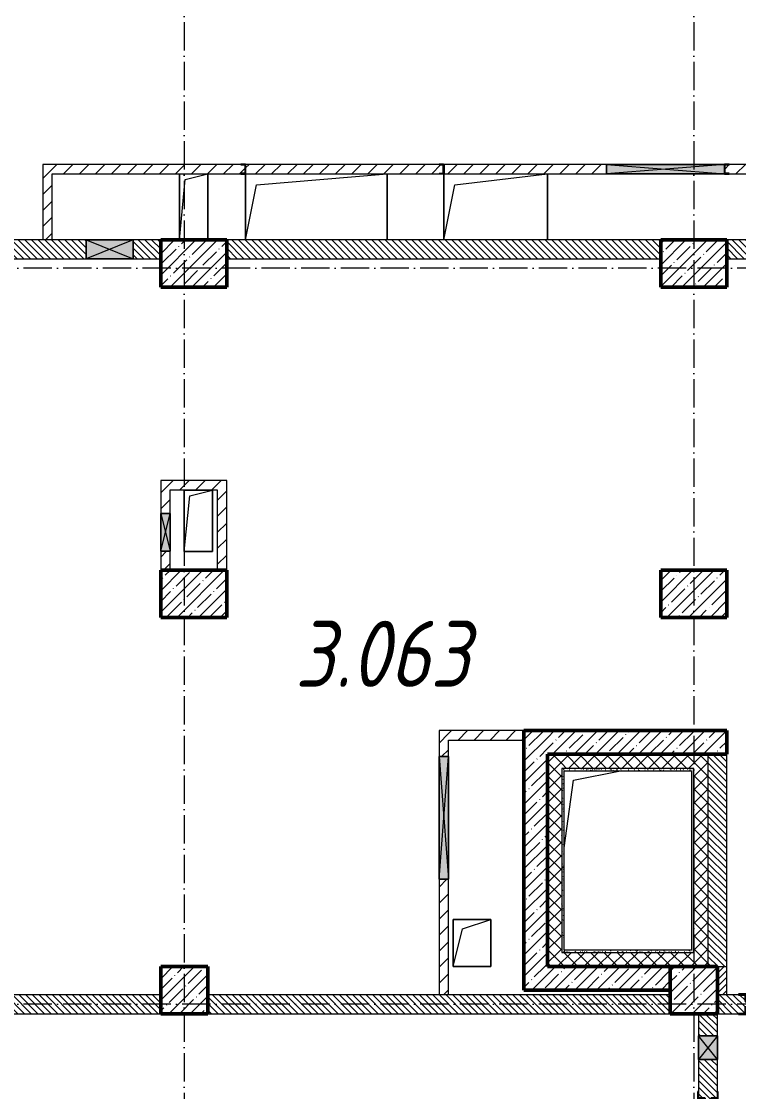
# Model space of a CAD drawing. Header units: millimetres. Extents: x -12989 to 629078, y -109036 to 555275.
# Drawn here: x 599534 to 607135, y -36160 to -24820 of the extents above; entities that cross this region are included whole.
import ezdxf

# ---------------------------------------------------------------- set-up
doc = ezdxf.new("R2010")
doc.units = ezdxf.units.MM
doc.linetypes.add('50_200_ШТРИХ_1Т_ш5_п1_п1_', pattern=[700, 500, -100, 0, -100])
for name, color, linetype, lineweight in [('A-DETL-GENF-OTLN', 7, 'Continuous', 9), ('A-FLOR-____-OTLN', 7, 'Continuous', 9), ('A-GENM-____-MCUT', 7, 'Continuous', 25), ('A-GENM-____-OTLN', 7, 'Continuous', 9), ('A-GENM-____-OTLN-1', 7, 'Continuous', 25), ('A-GLAZ-____-OTLN', 7, 'Continuous', 9), ('A-WALL-____-MCUT', 7, 'Continuous', 13), ('A-WALL-____-MCUT-1', 7, 'Continuous', 9), ('A-WALL-____-MCUT-2', 7, 'Continuous', 50), ('A-WALL-____-PATT-1', 7, 'Continuous', 9), ('A-WALL-FNSH-MCUT-1', 7, 'Continuous', 9), ('S-COLS-____-MCUT', 7, 'Continuous', 50), ('S-COLS-____-OTLN', 7, 'Continuous', 9), ('S-GRID-____-OTLN-1', 7, '50_200_ШТРИХ_1Т_ш5_п1_п1_', 9), ('Марки помещений', 7, 'Continuous', 9)]:
    doc.layers.add(name, color=color, linetype=linetype, lineweight=lineweight)
doc.layers.add('A-WALL-____-PATT-2', color=7, linetype='Continuous', lineweight=9, true_color=0x787878)
doc.styles.add('ISOCPEUR_I_2', font='isocpeui.ttf', dxfattribs={"width": 0.85, "height": 2.3})
pattern_1 = [(135, (523510.01, -90515.614), (-35.35534, -35.35534), [])]
pattern_2 = [(45, (523510.01, -90515.61), (-84.85281, 84.85281), [])]
pattern_3 = [(45, (523510, -90515.61), (-114.04925, 114.04925), []), (45, (523624.06, -90515.61), (-114.04925, 114.04925), [201.612, -40.322, 3.353, -36.97])]
pattern_4 = [(0, (523510.008, -90515.614), (81.28, 20.32), [3.353, -57.607, 3.353, -57.607, -325.12]), (0, (523510.008, -90515.614), (81.28, 20.32), [-121.92, 3.353, -118.567, 3.353, -57.607, -142.24]), (0, (523510.008, -90515.614), (81.28, 20.32), [-304.8, 3.353, -37.287, 3.353, -98.247]), (120, (523540.488, -90505.454), (-58.2376362, 60.230545), [3.353, -57.607, 3.353, -57.607, -325.12]), (120, (523540.488, -90505.454), (-58.2376362, 60.230545), [-121.92, 3.353, -118.567, 3.353, -57.607, -142.24]), (120, (523540.488, -90505.454), (-58.2376362, 60.230545), [-304.8, 3.353, -37.287, 3.353, -98.247]), (240, (523550.648, -90464.814), (-23.0423638, -80.550545), [3.353, -57.607, 3.353, -57.607, -325.12]), (240, (523550.648, -90464.814), (-23.0423638, -80.550545), [-121.92, 3.353, -118.567, 3.353, -57.607, -142.24]), (240, (523550.648, -90464.814), (-23.0423638, -80.550545), [-304.8, 3.353, -37.287, 3.353, -98.247])]
pattern_5 = [(45, (523510.01, -90515.61), (-70.71068, 70.71068), []), (135, (523510.01, -90515.61), (-70.71068, -70.71068), [])]

# ---------------------------------------------------------------- blocks, each defined once
blk = doc.blocks.new('BSC_Колонна _Прямоугольная - 500х500-V38-АР1_План отверстий 3 этажа в осях 1-64_Ю-ЯЯ')
at = {"layer": 'S-COLS-____-OTLN'}
h = blk.add_hatch(dxfattribs=at)
h.set_pattern_fill('FP_46', color=256, style=0, pattern_type=2)
h.set_pattern_definition([(45, (-83150, -55431.04), (-114.04925, 114.04925), []), (45, (-83035.95, -55431.04), (-114.04925, 114.04925), [201.613, -40.323, 3.353, -36.97])])
h.paths.add_polyline_path([(-250, -250), (250, -250), (250, 250), (-250, 250)], flags=0)
at = {"layer": 'S-COLS-____-MCUT'}
for p, q in [((250, 250), (-250, 250)), ((-250, 250), (-250, -250)), ((250, -250), (250, 250)), ((-250, -250), (250, -250))]:
    blk.add_line(p, q, dxfattribs=at)
blk = doc.blocks.new('BSC_Колонна _Прямоугольная - 500х500-V42-АР1_План отверстий 3 этажа в осях 1-64_Ю-ЯЯ')
at = {"layer": 'S-COLS-____-OTLN'}
h = blk.add_hatch(dxfattribs=at)
h.set_pattern_fill('FP_50', color=256, style=0, pattern_type=2)
h.set_pattern_definition([(45, (-77750, -55431.04), (-114.04925, 114.04925), []), (45, (-77635.95, -55431.04), (-114.04925, 114.04925), [201.613, -40.323, 3.353, -36.97])])
h.paths.add_polyline_path([(-250, -250), (250, -250), (250, 250), (-250, 250)], flags=0)
at = {"layer": 'S-COLS-____-MCUT'}
for p, q in [((250, 250), (-250, 250)), ((-250, 250), (-250, -250)), ((250, -250), (250, 250)), ((-250, -250), (250, -250))]:
    blk.add_line(p, q, dxfattribs=at)
blk = doc.blocks.new('BSC_Колонна _Прямоугольная - 500х700-V106-АР1_План отверстий 3 этажа в осях 1-64_Ю-ЯЯ')
at = {"layer": 'S-COLS-____-OTLN'}
h = blk.add_hatch(dxfattribs=at)
h.set_pattern_fill('FP_111', color=256, style=0, pattern_type=2)
h.set_pattern_definition([(315, (-63131.04, 77850), (114.04925, 114.04925), []), (315, (-63131.04, 77735.95), (114.04925, 114.04925), [201.613, -40.323, 3.353, -36.97])])
h.paths.add_polyline_path([(-250, 350), (-250, -350), (250, -350), (250, 350)], flags=0)
at = {"layer": 'S-COLS-____-MCUT'}
for p, q in [((250, 350), (-250, 350)), ((-250, 350), (-250, -350)), ((250, -350), (250, 350)), ((-250, -350), (250, -350))]:
    blk.add_line(p, q, dxfattribs=at)
blk = doc.blocks.new('BSC_Колонна _Прямоугольная - 500х700-V107-АР1_План отверстий 3 этажа в осях 1-64_Ю-ЯЯ')
at = {"layer": 'S-COLS-____-OTLN'}
h = blk.add_hatch(dxfattribs=at)
h.set_pattern_fill('FP_112', color=256, style=0, pattern_type=2)
h.set_pattern_definition([(315, (-63131.04, 83150), (114.04925, 114.04925), []), (315, (-63131.04, 83035.95), (114.04925, 114.04925), [201.613, -40.323, 3.353, -36.97])])
h.paths.add_polyline_path([(-250, 350), (-250, -350), (250, -350), (250, 350)], flags=0)
at = {"layer": 'S-COLS-____-MCUT'}
for p, q in [((250, 350), (-250, 350)), ((-250, 350), (-250, -350)), ((250, -350), (250, 350)), ((-250, -350), (250, -350))]:
    blk.add_line(p, q, dxfattribs=at)
blk = doc.blocks.new('BSC_Колонна _Прямоугольная - 500х700-V125-АР1_План отверстий 3 этажа в осях 1-64_Ю-ЯЯ')
at = {"layer": 'S-COLS-____-OTLN'}
h = blk.add_hatch(dxfattribs=at)
h.set_pattern_fill('FP_130', color=256, style=0, pattern_type=2)
h.set_pattern_definition([(315, (-59631.04, 77850), (114.04925, 114.04925), []), (315, (-59631.04, 77735.95), (114.04925, 114.04925), [201.613, -40.323, 3.353, -36.97])])
h.paths.add_polyline_path([(-250, 350), (-250, -350), (250, -350), (250, 350)], flags=0)
at = {"layer": 'S-COLS-____-MCUT'}
for p, q in [((250, 350), (-250, 350)), ((-250, 350), (-250, -350)), ((250, -350), (250, 350)), ((-250, -350), (250, -350))]:
    blk.add_line(p, q, dxfattribs=at)
blk = doc.blocks.new('BSC_Колонна _Прямоугольная - 500х700-V126-АР1_План отверстий 3 этажа в осях 1-64_Ю-ЯЯ')
at = {"layer": 'S-COLS-____-OTLN'}
h = blk.add_hatch(dxfattribs=at)
h.set_pattern_fill('FP_131', color=256, style=0, pattern_type=2)
h.set_pattern_definition([(315, (-59631.04, 83150), (114.04925, 114.04925), []), (315, (-59631.04, 83035.95), (114.04925, 114.04925), [201.613, -40.323, 3.353, -36.97])])
h.paths.add_polyline_path([(-250, 350), (-250, -350), (250, -350), (250, 350)], flags=0)
at = {"layer": 'S-COLS-____-MCUT'}
for p, q in [((250, 350), (-250, 350)), ((-250, 350), (-250, -350)), ((250, -350), (250, 350)), ((-250, -350), (250, -350))]:
    blk.add_line(p, q, dxfattribs=at)
blk = doc.blocks.new('154_Стойка_СКБ_Уголок - СМ-2180_200-28268025-АР1_План отверстий 3 этажа в осях 1-64_Ю-ЯЯ')
at = {"layer": 'A-GENM-____-MCUT'}
for p, q in [((125, 156), (125, 81)), ((200, 156), (125, 156)), ((131, 81), (131, 150)), ((131, 150), (200, 150)), ((200, 150), (200, 156)), ((125, 81), (131, 81)), ((131, 19), (125, 19)), ((125, 19), (125, -56)), ((131, -50), (131, 19)), ((125, -56), (200, -56)), ((200, -50), (131, -50)), ((200, -56), (200, -50))]:
    blk.add_line(p, q, dxfattribs=at)
blk = doc.blocks.new('Фахверк_СКБ_Уголок - 200_3550-28267367-АР1_План отверстий 3 этажа в осях 1-64_Ю-ЯЯ')
at = {"layer": 'A-GENM-____-MCUT'}
for p, q in [((200, 156), (125, 156)), ((125, 156), (125, 81)), ((131, 81), (131, 150)), ((131, 150), (200, 150)), ((200, 150), (200, 156)), ((125, 81), (131, 81)), ((131, 19), (125, 19)), ((125, 19), (125, -56)), ((131, -50), (131, 19)), ((125, -56), (200, -56)), ((200, -50), (131, -50)), ((200, -56), (200, -50))]:
    blk.add_line(p, q, dxfattribs=at)
blk = doc.blocks.new('154_Фахверк_СКБ_Швеллер - Тип_100_3960-28318856-АР1_План отверстий 3 этажа в осях 1-64_Ю-ЯЯ')
at = {"layer": 'A-GENM-____-MCUT'}
for p, q in [((175, 50), (125, 50)), ((125, 50), (125, -50)), ((128, 47), (175, 47)), ((128, -47), (128, 47)), ((175, 47), (175, 50)), ((125, -50), (175, -50)), ((175, -47), (128, -47)), ((175, -50), (175, -47))]:
    blk.add_line(p, q, dxfattribs=at)
blk = doc.blocks.new('154_Фахверк_СКБ_Швеллер - Тип_100_3960-28494444-АР1_План отверстий 3 этажа в осях 1-64_Ю-ЯЯ')
at = {"layer": 'A-GENM-____-MCUT'}
for p, q in [((125, 50), (175, 50)), ((125, -50), (125, 50)), ((128, 47), (128, -47)), ((175, 47), (128, 47)), ((175, 50), (175, 47)), ((175, -50), (125, -50)), ((128, -47), (175, -47)), ((175, -47), (175, -50))]:
    blk.add_line(p, q, dxfattribs=at)
blk = doc.blocks.new('AR_Отверстие прямоугольное _в плите_ - AR_Отверстие прямоугольное _в плите_-30459803-АР1_План отверстий 3 этажа в осях 1-64_Ю-ЯЯ')
at = {"layer": 'A-GENM-____-OTLN'}
for p, q in [((-150, 350), (-150, -350)), ((-90, 290), (150, 350)), ((150, -350), (150, 350)), ((-150, -350), (-90, 290))]:
    blk.add_line(p, q, dxfattribs=at)
blk = doc.blocks.new('AR_Отверстие прямоугольное _в плите_ - AR_Отверстие прямоугольное _в плите_-30552792-АР1_План отверстий 3 этажа в осях 1-64_Ю-ЯЯ')
at = {"layer": 'A-GENM-____-OTLN'}
for p, q in [((150, 325), (-150, 325)), ((-150, 325), (-150, -325)), ((-150, -325), (-90, 265)), ((-90, 265), (150, 325)), ((150, -325), (150, 325)), ((-150, -325), (150, -325))]:
    blk.add_line(p, q, dxfattribs=at)
blk = doc.blocks.new('AR_Отверстие прямоугольное _в плите_ - AR_Отверстие прямоугольное _в плите_-30459445-АР1_План отверстий 3 этажа в осях 1-64_Ю-ЯЯ')
at = {"layer": 'A-GENM-____-OTLN'}
for p, q in [((200, 250), (-200, 250)), ((-200, 250), (-200, -250)), ((-100, 150), (200, 250)), ((200, -250), (200, 250)), ((-200, -250), (-100, 150)), ((-200, -250), (200, -250))]:
    blk.add_line(p, q, dxfattribs=at)
blk = doc.blocks.new('AR_Отверстие прямоугольное _в плите_ - AR_Отверстие прямоугольное _в плите_-30552518-АР1_План отверстий 3 этажа в осях 1-64_Ю-ЯЯ')
at = {"layer": 'A-GENM-____-OTLN'}
for p, q in [((-550, 850), (-50, 950)), ((-650, 132), (-550, 850))]:
    blk.add_line(p, q, dxfattribs=at)
blk = doc.blocks.new('AR_Отверстие прямоугольное _в плите_ - AR_Отверстие прямоугольное _в плите_-V205-АР1_План отверстий 3 этажа в осях 1-64_Ю-ЯЯ')
at = {"layer": 'A-GENM-____-OTLN'}
for p, q in [((-750, 350), (-750, -350)), ((-633, 233), (750, 350)), ((750, -350), (750, 350)), ((-750, -350), (-633, 233))]:
    blk.add_line(p, q, dxfattribs=at)
blk = doc.blocks.new('AR_Отверстие прямоугольное _в плите_ - AR_Отверстие прямоугольное _в плите_-30552744-АР1_План отверстий 3 этажа в осях 1-64_Ю-ЯЯ')
at = {"layer": 'A-GENM-____-OTLN'}
for p, q in [((-550, 350), (-550, -350)), ((-433, 233), (550, 350)), ((550, -350), (550, 350)), ((-550, -350), (-433, 233))]:
    blk.add_line(p, q, dxfattribs=at)
blk = doc.blocks.new('AR_Отверстие прямоугольное _в стене__БезПР - AR_Отверстие прямоугольное _в стене__БезПР-36427908-АР1_План отверстий 3 этажа в осях 1-64_Ю-ЯЯ')
at = {"layer": 'A-GLAZ-____-OTLN'}
blk.add_hatch(color=256, dxfattribs=at).paths.add_polyline_path([(250, -100), (250, 100), (-250, 100), (-250, -100)], flags=0)
at = {"layer": 'A-DETL-GENF-OTLN'}
for p, q in [((-250, -100), (-250, 100)), ((-250, 100), (250, 100)), ((250, 100), (-250, -100)), ((-250, 100), (250, -100)), ((250, 100), (-250, 100)), ((-250, 100), (-250, -100)), ((250, 100), (250, -100)), ((250, -100), (250, 100)), ((250, -100), (-250, -100)), ((-250, -100), (250, -100))]:
    blk.add_line(p, q, dxfattribs=at)
at = {"layer": 'A-GLAZ-____-OTLN'}
blk.add_line((250, 100), (-250, 100), dxfattribs=at)
blk = doc.blocks.new('AR_Отверстие прямоугольное _в стене__БезПР - AR_Отверстие прямоугольное _в стене__БезПР-36428025-АР1_План отверстий 3 этажа в осях 1-64_Ю-ЯЯ')
at = {"layer": 'A-GLAZ-____-OTLN'}
blk.add_hatch(color=256, dxfattribs=at).paths.add_polyline_path([(-200, -50), (200, -50), (200, 50), (-200, 50)], flags=0)
at = {"layer": 'A-DETL-GENF-OTLN'}
for p, q in [((-200, -50), (-200, 50)), ((-200, 50), (200, 50)), ((200, 50), (-200, -50)), ((-200, 50), (200, -50)), ((200, 50), (-200, 50)), ((-200, 50), (-200, -50)), ((200, 50), (200, -50)), ((200, -50), (200, 50)), ((200, -50), (-200, -50)), ((-200, -50), (200, -50))]:
    blk.add_line(p, q, dxfattribs=at)
at = {"layer": 'A-GLAZ-____-OTLN'}
blk.add_line((200, 50), (-200, 50), dxfattribs=at)
blk = doc.blocks.new('AR_Отверстие прямоугольное _в стене_ - AR_Отверстие прямоугольное _в стене__ОВ-36941390-АР1_План отверстий 3 этажа в осях 1-64_Ю-ЯЯ')
at = {"layer": 'A-GLAZ-____-OTLN'}
blk.add_hatch(color=256, dxfattribs=at).paths.add_polyline_path([(-650, -50), (650, -50), (650, 50), (-650, 50)], flags=0)
at = {"layer": 'A-DETL-GENF-OTLN'}
for p, q in [((-650, -50), (-650, 50)), ((-650, 50), (650, 50)), ((650, 50), (-650, -50)), ((-650, 50), (650, -50)), ((650, 50), (-650, 50)), ((-650, 50), (-650, -50)), ((650, 50), (650, -50)), ((650, -50), (650, 50)), ((650, -50), (-650, -50)), ((-650, -50), (650, -50))]:
    blk.add_line(p, q, dxfattribs=at)
blk = doc.blocks.new('AR_Отверстие прямоугольное _в стене_ - AR_Отверстие прямоугольное _в стене__ОВ-36940364-АР1_План отверстий 3 этажа в осях 1-64_Ю-ЯЯ')
at = {"layer": 'A-GLAZ-____-OTLN'}
blk.add_hatch(color=256, dxfattribs=at).paths.add_polyline_path([(625, -50), (625, 50), (-625, 50), (-625, -50)], flags=0)
at = {"layer": 'A-DETL-GENF-OTLN'}
for p, q in [((-625, -50), (-625, 50)), ((-625, 50), (625, 50)), ((625, 50), (-625, -50)), ((-625, 50), (625, -50)), ((625, 50), (-625, 50)), ((-625, 50), (-625, -50)), ((625, -50), (-625, -50)), ((-625, -50), (625, -50))]:
    blk.add_line(p, q, dxfattribs=at)
blk = doc.blocks.new('AR_Отверстие прямоугольное _в стене__БезПР - AR_Отверстие прямоугольное _в стене__БезПР-36899164-АР1_План отверстий 3 этажа в осях 1-64_Ю-ЯЯ')
at = {"layer": 'A-GLAZ-____-OTLN'}
blk.add_hatch(color=256, dxfattribs=at).paths.add_polyline_path([(125, 100), (-125, 100), (-125, -100), (125, -100)], flags=0)
at = {"layer": 'A-DETL-GENF-OTLN'}
for p, q in [((-125, -100), (-125, 100)), ((-125, 100), (125, 100)), ((125, 100), (-125, -100)), ((-125, 100), (125, -100)), ((125, 100), (-125, 100)), ((-125, 100), (-125, -100)), ((125, 100), (125, -100)), ((125, -100), (125, 100)), ((125, -100), (-125, -100)), ((-125, -100), (125, -100))]:
    blk.add_line(p, q, dxfattribs=at)
at = {"layer": 'A-GLAZ-____-OTLN'}
blk.add_line((125, 100), (-125, 100), dxfattribs=at)
blk = doc.blocks.new('3эт')
at = {"layer": 'S-GRID-____-OTLN-1', "color": 251, "ltscale": 0.6, "true_color": 0x636466}
for p, q in [((361520.7, 4029.4), (361520.7, -46882.4)), ((366920.7, 4029.4), (366920.7, -46882.4)), ((387845.1, -23782.4), (279101.9, -23782.4)), ((387845.1, -31582.4), (279101.9, -31582.4))]:
    blk.add_line(p, q, dxfattribs=at)

msp = doc.modelspace()

# ---------------------------------------------------------------- hatches: boundary and pattern name
at = {"layer": 'A-WALL-____-PATT-1'}
h = msp.add_hatch(dxfattribs=at)
h.set_pattern_fill('FP_7', color=256, style=0, pattern_type=2)
h.set_pattern_definition(pattern_2)
h.paths.add_polyline_path([(599760.0077, -27134.5723), (599860.0077, -27134.5723), (599860.0077, -26334.5723), (599760.0077, -26334.5723), (599760.0077, -26834.2211)], flags=0)
h = msp.add_hatch(dxfattribs=at)
h.set_pattern_fill('FP_7', color=256, style=0, pattern_type=2)
h.set_pattern_definition(pattern_2)
h.paths.add_polyline_path([(609180.0077, -26434.5723), (609180.0077, -26334.5723), (607035.0077, -26334.5723), (607035.0077, -26337.5723), (606988.0077, -26337.5723), (606988.0077, -26431.5723), (607035.0077, -26431.5723), (607035.0077, -26434.5723), (608334.2675, -26434.5723)], flags=0)
h.paths.add_polyline_path([(603960.0077, -26434.5723), (603960.0077, -26431.5723), (604007.0077, -26431.5723), (604007.0077, -26337.5723), (603960.0077, -26337.5723), (603960.0077, -26334.5723), (601910.0077, -26334.5723), (601910.0077, -26434.5723), (603031.8747, -26434.5723)], flags=0)
h.paths.add_polyline_path([(604010.0077, -26434.5723), (605735.0077, -26434.5723), (605735.0077, -26334.5723), (604010.0077, -26334.5723), (604010.0077, -26431.5723)], flags=0)
h.paths.add_polyline_path([(599860.0077, -26434.5723), (601860.0077, -26434.5723), (601860.0077, -26431.5723), (601907.0077, -26431.5723), (601907.0077, -26337.5723), (601860.0077, -26337.5723), (601860.0077, -26334.5723), (599860.0077, -26334.5723)], flags=0)
h = msp.add_hatch(dxfattribs=at)
h.set_pattern_fill('FP_9', color=256, style=0, pattern_type=2)
h.set_pattern_definition(pattern_1)
h.paths.add_polyline_path([(601010.0077, -27334.5723), (601010.0077, -27134.5723), (600720.0077, -27134.5723), (600720.0077, -27334.5723)], flags=0)
h.paths.add_polyline_path([(600220.0077, -27334.5723), (600220.0077, -27134.5723), (598260.0077, -27134.5723), (598260.0077, -27334.5723)], flags=0)
h = msp.add_hatch(dxfattribs=at)
h.set_pattern_fill('FP_9', color=256, style=0, pattern_type=2)
h.set_pattern_definition(pattern_1)
h.paths.add_polyline_path([(606310.0077, -27334.5723), (606310.0077, -27134.5723), (601710.0077, -27134.5723), (601710.0077, -27334.5723), (604799.339, -27334.5723)], flags=0)
h = msp.add_hatch(dxfattribs=at)
h.set_pattern_fill('FP_9', color=256, style=0, pattern_type=2)
h.set_pattern_definition(pattern_1)
h.paths.add_polyline_path([(609280.0077, -27334.5723), (609280.0077, -27134.5723), (607010.0077, -27134.5723), (607010.0077, -27334.5723), (608334.2675, -27334.5723)], flags=0)
h = msp.add_hatch(dxfattribs=at)
h.set_pattern_fill('FP_7', color=256, style=0, pattern_type=2)
h.set_pattern_definition(pattern_2)
h.paths.add_polyline_path([(601110.0077, -30634.5723), (601110.0077, -30434.5723), (601010.0077, -30434.5723), (601010.0077, -30634.5723)], flags=0)
h.paths.add_polyline_path([(601010.0077, -30034.5723), (601110.0077, -30034.5723), (601110.0077, -29684.5723), (601010.0077, -29684.5723)], flags=0)
h = msp.add_hatch(dxfattribs=at)
h.set_pattern_fill('FP_7', color=256, style=0, pattern_type=2)
h.set_pattern_definition(pattern_2)
h.paths.add_polyline_path([(601110.0077, -29784.5723), (601610.0077, -29784.5723), (601610.0077, -29684.5723), (601110.0077, -29684.5723)], flags=0)
h = msp.add_hatch(dxfattribs=at)
h.set_pattern_fill('FP_7', color=256, style=0, pattern_type=2)
h.set_pattern_definition(pattern_2)
h.paths.add_polyline_path([(601610.0077, -30634.5723), (601710.0077, -30634.5723), (601710.0077, -29684.5723), (601610.0077, -29684.5723), (601610.0077, -30063.1913)], flags=0)
h = msp.add_hatch(dxfattribs=at)
h.set_pattern_fill('FP_7', color=256, style=0, pattern_type=2)
h.set_pattern_definition(pattern_2)
h.paths.add_polyline_path([(603960.0077, -35134.5723), (604060.0077, -35134.5723), (604060.0077, -33909.5723), (603960.0077, -33909.5723)], flags=0)
h.paths.add_polyline_path([(604053.5262, -32609.5723), (604060.0077, -32609.5723), (604060.0077, -32334.5723), (603960.0077, -32334.5723), (603960.0077, -32609.5723)], flags=0)
h = msp.add_hatch(dxfattribs=at)
h.set_pattern_fill('FP_7', color=256, style=0, pattern_type=2)
h.set_pattern_definition(pattern_2)
h.paths.add_polyline_path([(604860.0077, -32434.5723), (604860.0077, -32334.5723), (604060.0077, -32334.5723), (604060.0077, -32434.5723), (604799.339, -32434.5723)], flags=0)
h = msp.add_hatch(dxfattribs=at)
h.set_pattern_fill('FP_12', color=256, style=0, pattern_type=2)
h.set_pattern_definition(pattern_3)
h.paths.add_polyline_path([(604860.0077, -34834.5723), (605110.0077, -34834.5723), (605110.0077, -32334.5723), (604860.0077, -32334.5723), (604860.0077, -33292.1615)], flags=0)
h = msp.add_hatch(dxfattribs=at)
h.set_pattern_fill('FP_12', color=256, style=0, pattern_type=2)
h.set_pattern_definition(pattern_3)
h.paths.add_polyline_path([(607010.0077, -32584.5723), (607010.0077, -32334.5723), (605110.0077, -32334.5723), (605110.0077, -32584.5723)], flags=0)
h = msp.add_hatch(dxfattribs=at)
h.set_pattern_fill('FP_4', color=256, style=0, pattern_type=2)
h.set_pattern_definition(pattern_5)
h.paths.add_polyline_path([(605260.0077, -34684.5723), (605260.0077, -32584.5723), (605110.0077, -32584.5723), (605110.0077, -34684.5723)], flags=0)
h = msp.add_hatch(dxfattribs=at)
h.set_pattern_fill('FP_4', color=256, style=0, pattern_type=2)
h.set_pattern_definition(pattern_5)
h.paths.add_polyline_path([(605260.0077, -32734.5723), (606660.0077, -32734.5723), (606660.0077, -32584.5723), (605260.0077, -32584.5723)], flags=0)
h = msp.add_hatch(dxfattribs=at)
h.set_pattern_fill('FP_4', color=256, style=0, pattern_type=2)
h.set_pattern_definition(pattern_5)
h.paths.add_polyline_path([(606660.0077, -34834.5723), (606810.0077, -34834.5723), (606810.0077, -32584.5723), (606660.0077, -32584.5723), (606660.0077, -34684.5723)], flags=0)
h = msp.add_hatch(dxfattribs=at)
h.set_pattern_fill('FP_9', color=256, style=0, pattern_type=2)
h.set_pattern_definition(pattern_1)
h.paths.add_polyline_path([(607010.0077, -34834.5723), (607010.0077, -32584.5723), (606810.0077, -32584.5723), (606810.0077, -34834.5723), (606910.0077, -34834.5723)], flags=0)
h = msp.add_hatch(dxfattribs=at)
h.set_pattern_fill('FP_4', color=256, style=0, pattern_type=2)
h.set_pattern_definition(pattern_5)
h.paths.add_polyline_path([(606566.8032, -34834.5723), (606660.0077, -34834.5723), (606660.0077, -34684.5723), (605110.0077, -34684.5723), (605110.0077, -34834.5723), (606410.0077, -34834.5723)], flags=0)
h = msp.add_hatch(dxfattribs=at)
h.set_pattern_fill('FP_12', color=256, style=0, pattern_type=2)
h.set_pattern_definition(pattern_3)
h.paths.add_polyline_path([(606410.0077, -35084.5723), (606410.0077, -34834.5723), (604860.0077, -34834.5723), (604860.0077, -35084.5723)], flags=0)
h = msp.add_hatch(dxfattribs=at)
h.set_pattern_fill('FP_8', color=256, style=0, pattern_type=2)
h.set_pattern_definition([(45, (523510.01, -90515.614), (-35.35534, 35.35534), [])])
h.paths.add_polyline_path([(607010.0077, -35134.5723), (607010.0077, -34834.5723), (606910.0077, -34834.5723), (606910.0077, -35134.5723)], flags=0)
h = msp.add_hatch(dxfattribs=at)
h.set_pattern_fill('FP_9', color=256, style=0, pattern_type=2)
h.set_pattern_definition(pattern_1)
h.paths.add_polyline_path([(601010.0077, -35334.5723), (601010.0077, -35134.5723), (598510.0077, -35134.5723), (598510.0077, -35334.5723), (599496.9461, -35334.5723)], flags=0)
h = msp.add_hatch(dxfattribs=at)
h.set_pattern_fill('FP_9', color=256, style=0, pattern_type=2)
h.set_pattern_definition(pattern_1)
h.paths.add_polyline_path([(606410.0077, -35334.5723), (606410.0077, -35134.5723), (601510.0077, -35134.5723), (601510.0077, -35334.5723), (604799.339, -35334.5723)], flags=0)
h = msp.add_hatch(dxfattribs=at)
h.set_pattern_fill('FP_9', color=256, style=0, pattern_type=2)
h.set_pattern_definition(pattern_1)
h.paths.add_polyline_path([(609360.0077, -35334.5723), (609360.0077, -35134.5723), (608910.0077, -35134.5723), (608910.0077, -35334.5723)], flags=0)
h.paths.add_polyline_path([(607135.0077, -35334.5723), (607204.0077, -35334.5723), (607204.0077, -35265.5723), (607210.0077, -35265.5723), (607210.0077, -35203.5723), (607204.0077, -35203.5723), (607204.0077, -35134.5723), (606910.0077, -35134.5723), (606910.0077, -35334.5723)], flags=0)
h = msp.add_hatch(dxfattribs=at)
h.set_pattern_fill('FP_9', color=256, style=0, pattern_type=2)
h.set_pattern_definition(pattern_1)
h.paths.add_polyline_path([(606910.0077, -38334.5723), (606910.0077, -37390.5723), (606841.0077, -37390.5723), (606841.0077, -37384.5723), (606779.0077, -37384.5723), (606779.0077, -37390.5723), (606710.0077, -37390.5723), (606710.0077, -38334.5723)], flags=0)
h.paths.add_polyline_path([(606841.0077, -36234.5723), (606841.0077, -36228.5723), (606910.0077, -36228.5723), (606910.0077, -35819.5723), (606710.0077, -35819.5723), (606710.0077, -36228.5723), (606779.0077, -36228.5723), (606779.0077, -36234.5723)], flags=0)
h.paths.add_polyline_path([(606710.0077, -35569.5723), (606910.0077, -35569.5723), (606910.0077, -35334.5723), (606710.0077, -35334.5723)], flags=0)
at = {"layer": 'A-WALL-____-PATT-2'}
h = msp.add_hatch(dxfattribs=at)
h.set_pattern_fill('FP_155', color=256, style=0, pattern_type=2)
h.set_pattern_definition(pattern_4)
h.paths.add_polyline_path([(605260.0077, -34659.5723), (605285.0077, -34659.5723), (605285.0077, -32734.5723), (605260.0077, -32734.5723), (605260.0077, -33292.1615)], flags=0)
h = msp.add_hatch(dxfattribs=at)
h.set_pattern_fill('FP_155', color=256, style=0, pattern_type=2)
h.set_pattern_definition(pattern_4)
h.paths.add_polyline_path([(606635.0077, -32759.5723), (606635.0077, -32734.5723), (605285.0077, -32734.5723), (605285.0077, -32759.5723)], flags=0)
h = msp.add_hatch(dxfattribs=at)
h.set_pattern_fill('FP_155', color=256, style=0, pattern_type=2)
h.set_pattern_definition(pattern_4)
h.paths.add_polyline_path([(606635.0077, -34684.5723), (606660.0077, -34684.5723), (606660.0077, -32734.5723), (606635.0077, -32734.5723), (606635.0077, -34659.5723)], flags=0)
h = msp.add_hatch(dxfattribs=at)
h.set_pattern_fill('FP_155', color=256, style=0, pattern_type=2)
h.set_pattern_definition(pattern_4)
h.paths.add_polyline_path([(606635.0077, -34684.5723), (606635.0077, -34659.5723), (605260.0077, -34659.5723), (605260.0077, -34684.5723), (606566.8032, -34684.5723)], flags=0)

# ---------------------------------------------------------------- linework, layer by layer
at = {"layer": 'A-FLOR-____-OTLN'}
for p, q in [((601210.0077, -27134.5723), (601210.0077, -26434.5723)), ((601510.0077, -26434.5723), (601510.0077, -27134.5723)), ((601910.0077, -27134.5723), (601910.0077, -26434.5723)), ((603410.0077, -26434.5723), (603410.0077, -27134.5723)), ((604010.0077, -27134.5723), (604010.0077, -26434.5723)), ((605110.0077, -26434.5723), (605110.0077, -27134.5723)), ((601260.0077, -29785.914), (601560.0077, -29785.914)), ((601260.0077, -30435.914), (601260.0077, -29785.914)), ((601560.0077, -29785.914), (601560.0077, -30435.914)), ((601560.0077, -30435.914), (601260.0077, -30435.914)), ((604110.0077, -34334.5723), (604510.0077, -34334.5723)), ((604110.0077, -34834.5723), (604110.0077, -34334.5723)), ((604510.0077, -34334.5723), (604510.0077, -34834.5723)), ((604510.0077, -34834.5723), (604110.0077, -34834.5723))]:
    msp.add_line(p, q, dxfattribs=at)
at = {"layer": 'A-WALL-____-MCUT'}
for p, q in [((600220.0077, -27134.5723), (598460.0077, -27134.5723)), ((601010.0077, -27134.5723), (600720.0077, -27134.5723)), ((606310.0077, -27134.5723), (601710.0077, -27134.5723)), ((609280.0077, -27134.5723), (607010.0077, -27134.5723)), ((598260.0077, -27334.5723), (600220.0077, -27334.5723)), ((600720.0077, -27334.5723), (601010.0077, -27334.5723)), ((601710.0077, -27334.5723), (606310.0077, -27334.5723)), ((607010.0077, -27334.5723), (609280.0077, -27334.5723)), ((606810.0077, -32584.5723), (606810.0077, -34834.5723)), ((607010.0077, -34834.5723), (607010.0077, -32584.5723)), ((606910.0077, -34834.5723), (607010.0077, -34834.5723)), ((601010.0077, -35134.5723), (598510.0077, -35134.5723)), ((606410.0077, -35134.5723), (601510.0077, -35134.5723)), ((607135.0077, -35134.5723), (606910.0077, -35134.5723)), ((598510.0077, -35334.5723), (601010.0077, -35334.5723)), ((601510.0077, -35334.5723), (606410.0077, -35334.5723)), ((606710.0077, -35334.5723), (606710.0077, -35569.5723)), ((606910.0077, -35569.5723), (606910.0077, -35334.5723)), ((606910.0077, -35334.5723), (607135.0077, -35334.5723)), ((606710.0077, -35819.5723), (606710.0077, -36159.5723)), ((606910.0077, -36159.5723), (606910.0077, -35819.5723))]:
    msp.add_line(p, q, dxfattribs=at)
at = {"layer": 'A-WALL-____-MCUT-1'}
for p, q in [((605260.0077, -32734.5723), (605260.0077, -34684.5723)), ((606660.0077, -32734.5723), (605260.0077, -32734.5723)), ((606660.0077, -34684.5723), (606660.0077, -32734.5723)), ((605260.0077, -34684.5723), (606660.0077, -34684.5723))]:
    msp.add_line(p, q, dxfattribs=at)
at = {"layer": 'A-WALL-____-MCUT-2'}
for p, q in [((604860.0077, -32334.5723), (604860.0077, -35084.5723)), ((607010.0077, -32334.5723), (604860.0077, -32334.5723)), ((607010.0077, -32584.5723), (607010.0077, -32334.5723)), ((605110.0077, -34834.5723), (605110.0077, -32584.5723)), ((605110.0077, -32584.5723), (607010.0077, -32584.5723)), ((606410.0077, -34834.5723), (605110.0077, -34834.5723)), ((604860.0077, -35084.5723), (606410.0077, -35084.5723))]:
    msp.add_line(p, q, dxfattribs=at)
at = {"layer": 'A-WALL-FNSH-MCUT-1'}
for p, q in [((601860.0077, -26334.5723), (599760.0077, -26334.5723)), ((599760.0077, -26334.5723), (599760.0077, -27134.5723)), ((603960.0077, -26334.5723), (601910.0077, -26334.5723)), ((605735.0077, -26334.5723), (604010.0077, -26334.5723)), ((609280.0077, -26334.5723), (607035.0077, -26334.5723)), ((599860.0077, -26434.5723), (601860.0077, -26434.5723)), ((599860.0077, -27134.5723), (599860.0077, -26434.5723)), ((601910.0077, -26434.5723), (603960.0077, -26434.5723)), ((604010.0077, -26434.5723), (605735.0077, -26434.5723)), ((607035.0077, -26434.5723), (609180.0077, -26434.5723)), ((601010.0077, -29684.5723), (601010.0077, -30034.5723)), ((601710.0077, -29684.5723), (601010.0077, -29684.5723)), ((601710.0077, -30634.5723), (601710.0077, -29684.5723)), ((601110.0077, -30034.5723), (601110.0077, -29784.5723)), ((601110.0077, -29784.5723), (601610.0077, -29784.5723)), ((601610.0077, -29784.5723), (601610.0077, -30634.5723)), ((601010.0077, -30434.5723), (601010.0077, -30634.5723)), ((601110.0077, -30634.5723), (601110.0077, -30434.5723)), ((603960.0077, -32334.5723), (603960.0077, -32609.5723)), ((604860.0077, -32334.5723), (603960.0077, -32334.5723)), ((604060.0077, -32609.5723), (604060.0077, -32434.5723)), ((604060.0077, -32434.5723), (604860.0077, -32434.5723)), ((605285.0077, -34659.5723), (605285.0077, -32759.5723)), ((605285.0077, -32759.5723), (606635.0077, -32759.5723)), ((606635.0077, -32759.5723), (606635.0077, -34659.5723)), ((603960.0077, -33909.5723), (603960.0077, -35134.5723)), ((604060.0077, -35134.5723), (604060.0077, -33909.5723)), ((606635.0077, -34659.5723), (605285.0077, -34659.5723)), ((607010.0077, -35134.5723), (607010.0077, -34834.5723))]:
    msp.add_line(p, q, dxfattribs=at)

# ---------------------------------------------------------------- block references
msp.add_blockref('3эт', (239739.3002, -3652.1582))
at = {"layer": 'A-GENM-____-OTLN'}
for name, p in [('AR_Отверстие прямоугольное _в плите_ - AR_Отверстие прямоугольное _в плите_-30459803-АР1_План отверстий 3 этажа в осях 1-64_Ю-ЯЯ', (601360.0077, -26784.5723)), ('AR_Отверстие прямоугольное _в плите_ - AR_Отверстие прямоугольное _в плите_-V205-АР1_План отверстий 3 этажа в осях 1-64_Ю-ЯЯ', (602660.0077, -26784.5723)), ('AR_Отверстие прямоугольное _в плите_ - AR_Отверстие прямоугольное _в плите_-30552744-АР1_План отверстий 3 этажа в осях 1-64_Ю-ЯЯ', (604560.0077, -26784.5723)), ('AR_Отверстие прямоугольное _в плите_ - AR_Отверстие прямоугольное _в плите_-30552792-АР1_План отверстий 3 этажа в осях 1-64_Ю-ЯЯ', (601410.0077, -30110.914)), ('AR_Отверстие прямоугольное _в плите_ - AR_Отверстие прямоугольное _в плите_-30552518-АР1_План отверстий 3 этажа в осях 1-64_Ю-ЯЯ', (605935.0077, -33709.5723)), ('AR_Отверстие прямоугольное _в плите_ - AR_Отверстие прямоугольное _в плите_-30459445-АР1_План отверстий 3 этажа в осях 1-64_Ю-ЯЯ', (604310.0077, -34584.5723))]:
    msp.add_blockref(name, p, dxfattribs=at)
at = {"layer": 'A-GENM-____-OTLN-1'}
for name, p, rotation in [('154_Фахверк_СКБ_Швеллер - Тип_100_3960-28318856-АР1_План отверстий 3 этажа в осях 1-64_Ю-ЯЯ', (602035.0077, -26384.5723), 180), ('154_Фахверк_СКБ_Швеллер - Тип_100_3960-28494444-АР1_План отверстий 3 этажа в осях 1-64_Ю-ЯЯ', (604135.0077, -26384.5723), 180), ('Фахверк_СКБ_Уголок - 200_3550-28267367-АР1_План отверстий 3 этажа в осях 1-64_Ю-ЯЯ', (607335.0077, -35184.5723), 180), ('154_Стойка_СКБ_Уголок - СМ-2180_200-28268025-АР1_План отверстий 3 этажа в осях 1-64_Ю-ЯЯ', (606860.0077, -36359.5723), 89.99999999999993)]:
    msp.add_blockref(name, p, dxfattribs=dict(at, rotation=rotation))
msp.add_blockref('154_Фахверк_СКБ_Швеллер - Тип_100_3960-28318856-АР1_План отверстий 3 этажа в осях 1-64_Ю-ЯЯ', (606860.0077, -26384.5723), dxfattribs=at)
at = {"layer": 'A-GLAZ-____-OTLN'}
for name, p in [('AR_Отверстие прямоугольное _в стене_ - AR_Отверстие прямоугольное _в стене__ОВ-36940364-АР1_План отверстий 3 этажа в осях 1-64_Ю-ЯЯ', (606360.0077, -26384.5723)), ('AR_Отверстие прямоугольное _в стене__БезПР - AR_Отверстие прямоугольное _в стене__БезПР-36427908-АР1_План отверстий 3 этажа в осях 1-64_Ю-ЯЯ', (600470.0077, -27234.5723))]:
    msp.add_blockref(name, p, dxfattribs=at)
for name, p, rotation in [('AR_Отверстие прямоугольное _в стене__БезПР - AR_Отверстие прямоугольное _в стене__БезПР-36428025-АР1_План отверстий 3 этажа в осях 1-64_Ю-ЯЯ', (601060.0077, -30234.5723), 89.9999999999851), ('AR_Отверстие прямоугольное _в стене_ - AR_Отверстие прямоугольное _в стене__ОВ-36941390-АР1_План отверстий 3 этажа в осях 1-64_Ю-ЯЯ', (604010.0077, -33259.5723), 89.99999999999987), ('AR_Отверстие прямоугольное _в стене__БезПР - AR_Отверстие прямоугольное _в стене__БезПР-36899164-АР1_План отверстий 3 этажа в осях 1-64_Ю-ЯЯ', (606810.0077, -35694.5723), 269.9999999999999)]:
    msp.add_blockref(name, p, dxfattribs=dict(at, rotation=rotation))
at = {"layer": 'S-COLS-____-OTLN', "rotation": 89.9999999999999}
for name, p in [('BSC_Колонна _Прямоугольная - 500х700-V106-АР1_План отверстий 3 этажа в осях 1-64_Ю-ЯЯ', (601360.0077, -27384.5723)), ('BSC_Колонна _Прямоугольная - 500х700-V107-АР1_План отверстий 3 этажа в осях 1-64_Ю-ЯЯ', (606660.0077, -27384.5723)), ('BSC_Колонна _Прямоугольная - 500х700-V125-АР1_План отверстий 3 этажа в осях 1-64_Ю-ЯЯ', (601360.0077, -30884.5723)), ('BSC_Колонна _Прямоугольная - 500х700-V126-АР1_План отверстий 3 этажа в осях 1-64_Ю-ЯЯ', (606660.0077, -30884.5723))]:
    msp.add_blockref(name, p, dxfattribs=at)
at = {"layer": 'S-COLS-____-OTLN'}
for name, p in [('BSC_Колонна _Прямоугольная - 500х500-V42-АР1_План отверстий 3 этажа в осях 1-64_Ю-ЯЯ', (601260.0077, -35084.5723)), ('BSC_Колонна _Прямоугольная - 500х500-V38-АР1_План отверстий 3 этажа в осях 1-64_Ю-ЯЯ', (606660.0077, -35084.5723))]:
    msp.add_blockref(name, p, dxfattribs=at)

# ---------------------------------------------------------------- texts
at = {"layer": 'Марки помещений', "insert": (602432.9864, -31170.7819), "char_height": 700, "width": 785.65375, "attachment_point": 1, "style": 'ISOCPEUR_I_2'}
msp.add_mtext('3.063', dxfattribs=at)

doc.saveas('drawing.dxf')
